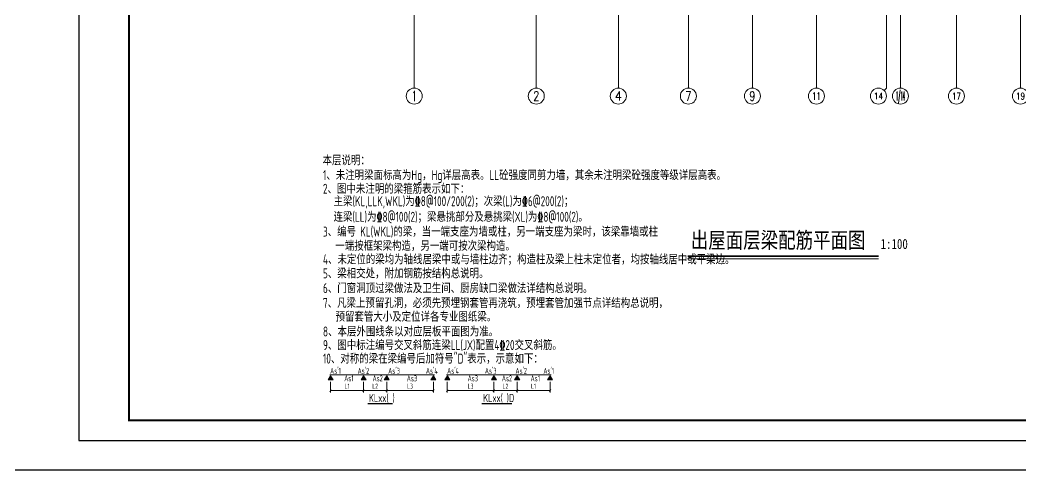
# Model space of a CAD drawing. Extents: x -129922 to 1190196, y -520662 to 139923.
# Drawn here: x 879266 to 929296, y -520662 to -498161 of the extents above; entities that cross this region are included whole.
import ezdxf
from ezdxf.enums import TextEntityAlignment as Align

# ---------------------------------------------------------------- set-up
doc = ezdxf.new("R2010")
doc.units = 0
doc.header["$LTSCALE"] = 1000
doc.header["$MEASUREMENT"] = 0
for name, color, linetype, lineweight in [('A-标注-轴号', 3, 'Continuous', 15), ('A-标注-轴号文字', 7, 'Continuous', 15), ('S-板-文字', 7, 'Continuous', 20), ('S-通用-TEXT', 7, 'Continuous', 20)]:
    doc.layers.add(name, color=color, linetype=linetype, lineweight=lineweight)
doc.layers.add('S-活动层-非打印', color=1, linetype='Continuous', lineweight=20, plot=False)
doc.layers.add('Y-云图图框', color=7, linetype='Continuous')
doc.styles.add('_TCH_AXIS', font='COMPLEX.shx', dxfattribs={"bigfont": 'hztxt.shx'})
doc.styles.add('_YT_Name', font='', dxfattribs={"width": 0.8})
doc.styles.add('_YT_Sign_Text', font='ros.shx', dxfattribs={"width": 0.8, "bigfont": 'hztxt.shx'})
doc.styles.add('COMPLEX', font='COMPLEX')
doc.styles.get("Standard").update_dxf_attribs({"font": 'gbenor.shx', "bigfont": 'gbcbig.shx'})
doc.styles.add('TSSD_Rein', font='tssdeng.shx', dxfattribs={"width": 0.7, "bigfont": 'hztxt.shx'})
doc.styles.add('TSSD_REIN_T3', font='tssdeng.shx', dxfattribs={"width": 0.7, "bigfont": 'hztxt.shx'})
doc.styles.add('黑体', font='', dxfattribs={"width": 0.8})
doc.styles.get('_YT_Name').set_extended_font_data('SimHei')
doc.styles.get('黑体').set_extended_font_data('SimHei')
doc.dimstyles.new('_TCH_ARCH&&100', dxfattribs={"dimtxt": 250, "dimasz": 100, "dimexe": 100, "dimexo": 100, "dimgap": 100, "dimtad": 1, "dimdec": 0, "dimzin": 0, "dimdsep": 46, "dimtxsty": 'TSSD_REIN_T3', "dimblk": 'ARCHTICK', "dimcen": 0.09, "dimclrt": 7, "dimazin": 2, "dimtfac": 1, "dimtdec": 0, "dimtix": 1, "dimtmove": 2, "dimatfit": 3, "dimfxl": 0, "dimtolj": 1, "dimtzin": 0, "dimarcsym": 0})

# ---------------------------------------------------------------- blocks, each defined once
blk = doc.blocks.new('_ArchTick')
at = {"color": 0, "linetype": 'ByBlock', "const_width": 0.4}
blk.add_lwpolyline([(-0.5, -0.5), (0.5, 0.5)], dxfattribs=at)
blk = doc.blocks.new('*D73')
at = {"layer": 'Defpoints', "color": 0, "transparency": 16777216}
for p in [(1191, -345), (2839, -345), (2839, -894)]:
    blk.add_point(p, dxfattribs=at)
at = {"layer": 'S-通用-TEXT', "color": 0, "lineweight": -2, "transparency": 16777216}
for p, q in [((1191, -445), (1191, -994)), ((2839, -445), (2839, -994)), ((1191, -894), (2839, -894))]:
    blk.add_line(p, q, dxfattribs=at)
at = {"layer": 'S-通用-TEXT', "color": 0, "lineweight": -2, "transparency": 16777216, "xscale": 100, "yscale": 100, "zscale": 100, "rotation": 180}
blk.add_blockref('_ArchTick', (1191, -894), dxfattribs=at)
at = {"layer": 'S-通用-TEXT', "color": 0, "lineweight": -2, "transparency": 16777216, "xscale": 100, "yscale": 100, "zscale": 100}
blk.add_blockref('_ArchTick', (2839, -894), dxfattribs=at)
at = {"layer": 'S-通用-TEXT', "color": 7, "transparency": 16777216, "insert": (2015, -669), "char_height": 250, "attachment_point": 5, "style": 'TSSD_REIN_T3'}
blk.add_mtext('\\A1;L1', dxfattribs=at)
blk = doc.blocks.new('*D74')
at = {"layer": 'Defpoints', "color": 0, "transparency": 16777216}
for p in [(2839, -345), (3996, -345), (3996, -894)]:
    blk.add_point(p, dxfattribs=at)
at = {"layer": 'S-通用-TEXT', "color": 0, "lineweight": -2, "transparency": 16777216}
for p, q in [((2839, -445), (2839, -994)), ((3996, -445), (3996, -994)), ((2839, -894), (3996, -894))]:
    blk.add_line(p, q, dxfattribs=at)
at = {"layer": 'S-通用-TEXT', "color": 0, "lineweight": -2, "transparency": 16777216, "xscale": 100, "yscale": 100, "zscale": 100, "rotation": 180}
blk.add_blockref('_ArchTick', (2839, -894), dxfattribs=at)
at = {"layer": 'S-通用-TEXT', "color": 0, "lineweight": -2, "transparency": 16777216, "xscale": 100, "yscale": 100, "zscale": 100}
blk.add_blockref('_ArchTick', (3996, -894), dxfattribs=at)
at = {"layer": 'S-通用-TEXT', "color": 7, "transparency": 16777216, "insert": (3418, -669), "char_height": 250, "attachment_point": 5, "style": 'TSSD_REIN_T3'}
blk.add_mtext('\\A1;L2', dxfattribs=at)
blk = doc.blocks.new('*D75')
at = {"layer": 'Defpoints', "color": 0, "transparency": 16777216}
for p in [(3996, -345), (6326, -345), (6326, -894)]:
    blk.add_point(p, dxfattribs=at)
at = {"layer": 'S-通用-TEXT', "color": 0, "lineweight": -2, "transparency": 16777216}
for p, q in [((3996, -445), (3996, -994)), ((6326, -445), (6326, -994)), ((3996, -894), (6326, -894))]:
    blk.add_line(p, q, dxfattribs=at)
at = {"layer": 'S-通用-TEXT', "color": 0, "lineweight": -2, "transparency": 16777216, "xscale": 100, "yscale": 100, "zscale": 100, "rotation": 180}
blk.add_blockref('_ArchTick', (3996, -894), dxfattribs=at)
at = {"layer": 'S-通用-TEXT', "color": 0, "lineweight": -2, "transparency": 16777216, "xscale": 100, "yscale": 100, "zscale": 100}
blk.add_blockref('_ArchTick', (6326, -894), dxfattribs=at)
at = {"layer": 'S-通用-TEXT', "color": 7, "transparency": 16777216, "insert": (5161, -669), "char_height": 250, "attachment_point": 5, "style": 'TSSD_REIN_T3'}
blk.add_mtext('\\A1;L3', dxfattribs=at)
blk = doc.blocks.new('*D76')
at = {"layer": 'Defpoints', "color": 0, "transparency": 16777216}
for p in [(10509, -345), (12157, -345), (12157, -894)]:
    blk.add_point(p, dxfattribs=at)
at = {"layer": 'S-通用-TEXT', "color": 0, "lineweight": -2, "transparency": 16777216}
for p, q in [((10509, -445), (10509, -994)), ((12157, -445), (12157, -994)), ((10509, -894), (12157, -894))]:
    blk.add_line(p, q, dxfattribs=at)
at = {"layer": 'S-通用-TEXT', "color": 0, "lineweight": -2, "transparency": 16777216, "xscale": 100, "yscale": 100, "zscale": 100, "rotation": 180}
blk.add_blockref('_ArchTick', (10509, -894), dxfattribs=at)
at = {"layer": 'S-通用-TEXT', "color": 0, "lineweight": -2, "transparency": 16777216, "xscale": 100, "yscale": 100, "zscale": 100}
blk.add_blockref('_ArchTick', (12157, -894), dxfattribs=at)
at = {"layer": 'S-通用-TEXT', "color": 7, "transparency": 16777216, "insert": (11333, -669), "char_height": 250, "attachment_point": 5, "style": 'TSSD_REIN_T3'}
blk.add_mtext('\\A1;L1', dxfattribs=at)
blk = doc.blocks.new('*D77')
at = {"layer": 'Defpoints', "color": 0, "transparency": 16777216}
for p in [(9351, -345), (10509, -345), (10509, -894)]:
    blk.add_point(p, dxfattribs=at)
at = {"layer": 'S-通用-TEXT', "color": 0, "lineweight": -2, "transparency": 16777216}
for p, q in [((9351, -445), (9351, -994)), ((10509, -445), (10509, -994)), ((9351, -894), (10509, -894))]:
    blk.add_line(p, q, dxfattribs=at)
at = {"layer": 'S-通用-TEXT', "color": 0, "lineweight": -2, "transparency": 16777216, "xscale": 100, "yscale": 100, "zscale": 100, "rotation": 180}
blk.add_blockref('_ArchTick', (9351, -894), dxfattribs=at)
at = {"layer": 'S-通用-TEXT', "color": 0, "lineweight": -2, "transparency": 16777216, "xscale": 100, "yscale": 100, "zscale": 100}
blk.add_blockref('_ArchTick', (10509, -894), dxfattribs=at)
at = {"layer": 'S-通用-TEXT', "color": 7, "transparency": 16777216, "insert": (9930, -669), "char_height": 250, "attachment_point": 5, "style": 'TSSD_REIN_T3'}
blk.add_mtext('\\A1;L2', dxfattribs=at)
blk = doc.blocks.new('*D78')
at = {"layer": 'Defpoints', "color": 0, "transparency": 16777216}
for p in [(7021, -345), (9351, -345), (9351, -894)]:
    blk.add_point(p, dxfattribs=at)
at = {"layer": 'S-通用-TEXT', "color": 0, "lineweight": -2, "transparency": 16777216}
for p, q in [((7021, -445), (7021, -994)), ((9351, -445), (9351, -994)), ((7021, -894), (9351, -894))]:
    blk.add_line(p, q, dxfattribs=at)
at = {"layer": 'S-通用-TEXT', "color": 0, "lineweight": -2, "transparency": 16777216, "xscale": 100, "yscale": 100, "zscale": 100, "rotation": 180}
blk.add_blockref('_ArchTick', (7021, -894), dxfattribs=at)
at = {"layer": 'S-通用-TEXT', "color": 0, "lineweight": -2, "transparency": 16777216, "xscale": 100, "yscale": 100, "zscale": 100}
blk.add_blockref('_ArchTick', (9351, -894), dxfattribs=at)
at = {"layer": 'S-通用-TEXT', "color": 7, "transparency": 16777216, "insert": (8186, -669), "char_height": 250, "attachment_point": 5, "style": 'TSSD_REIN_T3'}
blk.add_mtext('\\A1;L3', dxfattribs=at)
blk = doc.blocks.new('ECMCTK_A1_横_单行图名--0')
at = {"color": 4}
blk.add_lwpolyline([(0, 0), (841, 0), (841, 594), (0, 594)], close=True, dxfattribs=at)
at = {"const_width": 1}
blk.add_lwpolyline([(25, 10), (831, 10), (831, 584), (25, 584)], close=True, dxfattribs=at)
at = {"color": 80, "flags": 3}
for tag, height, p in [('YTHQINS', 3, (34.31, 585.5)), ('ECMCKEY', 3, (292.07, 288.23)), ('YTTQINS', 5.62, (848.03, 12.81)), ('YTFRAME', 3, (652.76, 5.84)), ('YTBARCODE_T1', 3, (749.78, 5.95))]:
    blk.add_attdef(tag, text='', height=height, dxfattribs=at).set_placement(p, align=Align.MIDDLE_CENTER)
for tag, height, style, width, p in [('设计单位', 6, '_YT_Name', 0.8, (623.75, 38.6)), ('证书编号', 4, '_YT_Sign_Text', 0.8, (708.87, 43.81)), ('审查批准号', 4, '_YT_Sign_Text', 0.8, (761.06, 43.81)), ('工程号', 4, '_YT_Sign_Text', 0.5, (804.08, 44.12)), ('建设单位', 4, '_YT_Sign_Text', 0.8, (734.96, 36.11)), ('阶段', 4, '_YT_Sign_Text', 0.8, (804.08, 35.81)), ('项目号', 4, '_YT_Sign_Text', 0.5, (822.08, 33.72)), ('项目名称', 4, '_YT_Sign_Text', 0.8, (734.96, 28.11)), ('专业', 4, '_YT_Sign_Text', 0.8, (804.08, 27.31)), ('图纸名称', 4.5, '_YT_Name', 0.8, (735.39, 15.06)), ('图纸编号', 4, '_YT_Sign_Text', 0.5, (803.93, 19.36)), ('出图比例', 4.2, '_YT_Sign_Text', 0.8, (681.82, 11.78)), ('日期', 4, '_YT_Sign_Text', 0.5, (803.88, 12.13)), ('版本号', 4, '_YT_Sign_Text', 0.8, (822.08, 13))]:
    blk.add_attdef(tag, text='', height=height, dxfattribs=dict(style=style, width=width)).set_placement(p, align=Align.CENTER)
at = {"style": '_YT_Sign_Text', "width": 0.8, "flags": 3}
for tag, p, height in [('[审定人]', (590.95, 27.81), 4.1), ('{审定人}', (605.87, 26.45), 6.24), ('[校对人]', (642.23, 27.82), 4.1), ('{校对人}', (658.35, 26.53), 6.24), ('{审核人}', (606.98, 18.44), 6.24), ('{设计人}', (658.48, 18.54), 6.24), ('[审核人]', (591.01, 19.76), 4.1), ('[设计人]', (642.47, 20.21), 4.1), ('[项目负责人]', (590.78, 12.01), 4.1), ('{项目负责人}', (608.28, 10.72), 6.24), ('[专业负责人]', (642.74, 11.77), 4.1), ('{专业负责人}', (658.58, 10.36), 6.24)]:
    blk.add_attdef(tag, p, '', height=height, dxfattribs=at)
at = {"color": 80, "flags": 3}
for tag, p in [('YTBZSIT', (25, 10)), ('EXT_TK_LEFT', (25, 10)), ('YTQRCODE', (551.04, 11.91))]:
    blk.add_attdef(tag, p, '', height=3, dxfattribs=at)
blk = doc.blocks.new('_AXISO')
blk.add_circle((0, 0), 0.5)
at = {"layer": 'S-板-文字', "style": 'COMPLEX', "width": 1.041667}
blk.add_attdef('A', text='', height=0.56, dxfattribs=at).set_placement((-0.25, -0.28), (0.25, -0.28), align=Align.FIT)
blk = doc.blocks.new('ZHOUWANG3')
at = {"layer": 'A-标注-轴号'}
for p, q in [((88652, 226834), (88652, 222834)), ((94752, 226834), (94752, 222834)), ((98852, 226834), (98852, 222834)), ((102352, 226834), (102352, 222834)), ((105552, 226834), (105552, 222834)), ((108752, 226834), (108752, 222834)), ((112252, 226834), (112252, 222834)), ((112952, 226834), (112952, 222834)), ((115752, 226834), (115752, 222834)), ((118952, 226834), (118952, 222834)), ((112135, 222716), (112252, 222834))]:
    blk.add_line(p, q, dxfattribs=at)
ref = blk.add_blockref('_AXISO', (88652, 222434), dxfattribs=dict(at, xscale=800, yscale=800, zscale=800))
ref.add_attrib('A', '1', dxfattribs={"layer": 'A-标注-轴号文字', "height": 515, "style": '_TCH_AXIS'}).set_placement((88542, 222176), (88762, 222176), align=Align.FIT)
ref = blk.add_blockref('_AXISO', (94752, 222434), dxfattribs=dict(at, xscale=800, yscale=800, zscale=800))
ref.add_attrib('A', '2', dxfattribs={"layer": 'A-标注-轴号文字', "height": 466, "style": '_TCH_AXIS'}).set_placement((94597, 222201), (94907, 222201), align=Align.FIT)
ref = blk.add_blockref('_AXISO', (98852, 222434), dxfattribs=dict(at, xscale=800, yscale=800, zscale=800))
ref.add_attrib('A', '4', dxfattribs={"layer": 'A-标注-轴号文字', "height": 445, "style": '_TCH_AXIS'}).set_placement((98682, 222211), (99022, 222211), align=Align.FIT)
ref = blk.add_blockref('_AXISO', (102352, 222434), dxfattribs=dict(at, xscale=800, yscale=800, zscale=800))
ref.add_attrib('A', '7', dxfattribs={"layer": 'A-标注-轴号文字', "height": 466, "style": '_TCH_AXIS'}).set_placement((102197, 222201), (102507, 222201), align=Align.FIT)
ref = blk.add_blockref('_AXISO', (105552, 222434), dxfattribs=dict(at, xscale=800, yscale=800, zscale=800))
ref.add_attrib('A', '9', dxfattribs={"layer": 'A-标注-轴号文字', "height": 466, "style": '_TCH_AXIS'}).set_placement((105397, 222201), (105707, 222201), align=Align.FIT)
ref = blk.add_blockref('_AXISO', (108752, 222434), dxfattribs=dict(at, xscale=800, yscale=800, zscale=800))
ref.add_attrib('A', '11', dxfattribs={"layer": 'A-标注-轴号文字', "height": 368.8, "style": '_TCH_AXIS'}).set_placement((108541, 222249), (108963, 222249), align=Align.FIT)
ref = blk.add_blockref('_AXISO', (111852, 222434), dxfattribs=dict(at, xscale=800, yscale=800, zscale=800))
ref.add_attrib('A', '14', dxfattribs={"layer": 'A-标注-轴号文字', "height": 314.1, "style": '_TCH_AXIS'}).set_placement((111620, 222277), (112084, 222277), align=Align.FIT)
ref = blk.add_blockref('_AXISO', (112952, 222434), dxfattribs=dict(at, xscale=800, yscale=800, zscale=800))
ref.add_attrib('A', '1/14', dxfattribs={"layer": 'A-标注-轴号文字', "height": 452.5, "style": '_TCH_AXIS', "width": 0.308824}).set_placement((112726, 222207), (113178, 222207), align=Align.FIT)
ref = blk.add_blockref('_AXISO', (115752, 222434), dxfattribs=dict(at, xscale=800, yscale=800, zscale=800))
ref.add_attrib('A', '17', dxfattribs={"layer": 'A-标注-轴号文字', "height": 328.4, "style": '_TCH_AXIS'}).set_placement((115525, 222269), (115979, 222269), align=Align.FIT)
ref = blk.add_blockref('_AXISO', (118952, 222434), dxfattribs=dict(at, xscale=800, yscale=800, zscale=800))
ref.add_attrib('A', '19', dxfattribs={"layer": 'A-标注-轴号文字', "height": 328.4, "style": '_TCH_AXIS'}).set_placement((118725, 222269), (119179, 222269), align=Align.FIT)
blk = doc.blocks.new('二级梁说明')
at = {"layer": 'S-通用-TEXT'}
for points in [[(1063.7, -345.2), (1318.1, -345.2), (1190.9, -151.5)], [(2711.9, -345.2), (2966.2, -345.2), (2839.1, -151.5)], [(3869.2, -345.2), (4123.5, -345.2), (3996.3, -151.5)], [(6199.1, -345.2), (6453.4, -345.2), (6326.2, -151.5)], [(7026.2, -151.5), (6899.1, -345.2), (7153.4, -345.2)], [(9356.1, -151.5), (9228.9, -345.2), (9483.3, -345.2)], [(10513.4, -151.5), (10386.2, -345.2), (10640.5, -345.2)], [(12161.5, -151.5), (12034.4, -345.2), (12288.7, -345.2)]]:
    blk.add_hatch(color=4, dxfattribs=at).paths.add_polyline_path(points)
at = {"layer": 'S-通用-TEXT', "color": 4, "elevation": 0}
for points in [[(1190.9, -151.5), (1318.1, -345.2), (1063.7, -345.2)], [(2839.1, -151.5), (2966.2, -345.2), (2711.9, -345.2)], [(3996.3, -151.5), (4123.5, -345.2), (3869.2, -345.2)], [(6326.2, -151.5), (6453.4, -345.2), (6199.1, -345.2)], [(7026.2, -151.5), (6899.1, -345.2), (7153.4, -345.2)], [(9356.1, -151.5), (9228.9, -345.2), (9483.3, -345.2)], [(10513.4, -151.5), (10386.2, -345.2), (10640.5, -345.2)], [(12161.5, -151.5), (12034.4, -345.2), (12288.7, -345.2)]]:
    blk.add_lwpolyline(points, close=True, dxfattribs=at)
at = {"layer": 'S-通用-TEXT', "elevation": 0}
for points in [[(1146.4, -96.5), (6376.2, -96.5)], [(12206, -96.5), (6976.3, -96.5)]]:
    blk.add_lwpolyline(points, dxfattribs=at)
at = {"layer": 'S-通用-TEXT', "color": 3, "const_width": 59.9, "elevation": 0}
for points in [[(3036.1, -1545.7), (4300, -1545.7)], [(8745, -1545.7), (10261.7, -1545.7)]]:
    blk.add_lwpolyline(points, dxfattribs=at)
at = {"layer": 'S-通用-TEXT', "style": 'TSSD_Rein'}
for s, height, width, p in [('本层说明：', 500, 0.7, (787.9, 10375.3)), ('1、未注明梁面标高为Hg，Hg详层高表。LL砼强度同剪力墙，其余未注明梁砼强度等级详层高表。', 500, 0.7, (810.5, 9635.5)), ('2、图中未注明的梁箍筋表示如下： ', 500, 0.7, (808.3, 8951.9)), ('主梁(KL,LLK,WKL)为\x848@100/200(2)；次梁(L)为\x846@200(2)；    ', 500, 0.7, (1340.1, 8330.5)), ('连梁(LL)为\x848@100(2)；梁悬挑部分及悬挑梁(XL)为\x848@100(2)。', 500, 0.7, (1338.4, 7549.7)), ('3、编号 KL(WKL)的梁，当一端支座为墙或柱，另一端支座为梁时，该梁靠墙或柱', 500, 0.7, (808.8, 6810.7)), ('一端按框架梁构造，另一端可按次梁构造。', 500, 0.7, (1425.2, 6099.9)), ('4、未定位的梁均为轴线居梁中或与墙柱边齐；构造柱及梁上柱未定位者，均按轴线居中或平梁边。', 500, 0.7, (808.8, 5423.7)), ('5、梁相交处，附加钢筋按结构总说明。', 500, 0.7, (808.8, 4722.2)), ('6、门窗洞顶过梁做法及卫生间、厨房缺口梁做法详结构总说明。', 500, 0.7, (808.8, 3982.6)), ('7、凡梁上预留孔洞，必须先预埋钢套管再浇筑，预埋套管加强节点详结构总说明，', 500, 0.7, (808.8, 3242.4)), ('预留套管大小及定位详各专业图纸梁。', 500, 0.7, (1434.6, 2555.3)), ('8、本层外围线条以对应层板平面图为准。', 500, 0.7, (808.8, 1814.4)), ('9、图中标注编号交叉斜筋连梁LL(JX)配置4\x8420交叉斜筋。', 500, 0.7, (808.8, 1136.3)), ('10、对称的梁在梁编号后加符号"D"表示，示意如下：', 500, 0.7, (808.8, 459.1)), ("As'\x8e1", 300, 0.65, (1165, -52.9, 0)), ("As'\x8e2", 300, 0.65, (2541.8, -52.9, 0)), ("As'\x8e3", 300, 0.65, (4069.7, -52.9, 0)), ("As'\x8e4", 300, 0.65, (5952.6, -52.9, 0)), ("As'\x8e4", 300, 0.65, (7013.6, -52.9, 0)), ("As'\x8e3", 300, 0.65, (8900.3, -52.9, 0)), ("As'\x8e2", 300, 0.65, (10428.1, -52.9, 0)), ("As'\x8e1", 300, 0.65, (11823.7, -52.9, 0)), ('As\x8e1', 300, 0.65, (1870.3, -427.8, 0)), ('As\x8e2', 300, 0.65, (3288.4, -427.8, 0)), ('As\x8e3', 300, 0.65, (4996.9, -427.8, 0)), ('As\x8e3', 300, 0.65, (8040.5, -427.8, 0)), ('As\x8e2', 300, 0.65, (9749, -427.8, 0)), ('As\x8e1', 300, 0.65, (11185.9, -427.8, 0)), ('KLxx( )', 400, 0.65, (3104.7, -1459, 0)), ('KLxx( )D', 400, 0.65, (8813.6, -1459, 0))]:
    blk.add_text(s, height=height, dxfattribs=dict(at, width=width)).set_placement(p)
at = {"layer": 'S-通用-TEXT'}
for p1, p2, text, picture, middle in [((1190.9, -345.2), (2839.1, -345.2), 'L1', '*D73', (2015, -668.6)), ((2839.1, -345.2), (3996.3, -345.2), 'L2', '*D74', (3417.7, -668.6)), ((3996.3, -345.2), (6326.2, -345.2), 'L3', '*D75', (5161.3, -668.6)), ((7021.4, -345.2), (9351.3, -345.2), 'L3', '*D78', (8186.3, -668.6)), ((9351.3, -345.2), (10508.5, -345.2), 'L2', '*D77', (9929.9, -668.6)), ((10508.5, -345.2), (12156.7, -345.2), 'L1', '*D76', (11332.6, -668.6))]:
    dim = blk.add_aligned_dim(p1=p1, p2=p2, distance=-548.3, text=text, dimstyle='_TCH_ARCH&&100', dxfattribs=at)
    dim.commit()
    dim.dimension.update_dxf_attribs({"geometry": picture, "text_midpoint": middle})

msp = doc.modelspace()

# ---------------------------------------------------------------- linework, layer by layer
at = {"layer": 'S-活动层-非打印', "lineweight": -3}
msp.add_lwpolyline([(1190196, 136125.9), (-129922.1, 136125.9), (-129922.1, -520661.9), (1190196, -520661.9)], close=True, dxfattribs=at)
at = {"layer": 'S-通用-TEXT', "const_width": 70}
msp.add_lwpolyline([(912629.8, -509969.8), (922181.5, -509969.8)], dxfattribs=at)
at = {"layer": 'S-通用-TEXT'}
msp.add_lwpolyline([(912629.8, -510109.8), (922181.5, -510109.8)], dxfattribs=at)

# ---------------------------------------------------------------- block references
msp.add_blockref('ZHOUWANG3', (810318.8, -724399))
msp.add_blockref('二级梁说明', (893599.4, -515801.4, 0), dxfattribs=at)
at = {"layer": 'Y-云图图框', "xscale": 100, "yscale": 100, "zscale": 100}
msp.add_blockref('ECMCTK_A1_横_单行图名--0', (882210.6, -519184.2), dxfattribs=at)

# ---------------------------------------------------------------- texts
at = {"layer": 'S-通用-TEXT', "style": '黑体', "width": 0.8}
for s, height, p in [('出屋面层梁配筋平面图', 800, (912793.1, -509566.4)), ('1:100', 500, (922279.4, -509608.9))]:
    msp.add_text(s, height=height, dxfattribs=at).set_placement(p)

doc.saveas('drawing.dxf')
